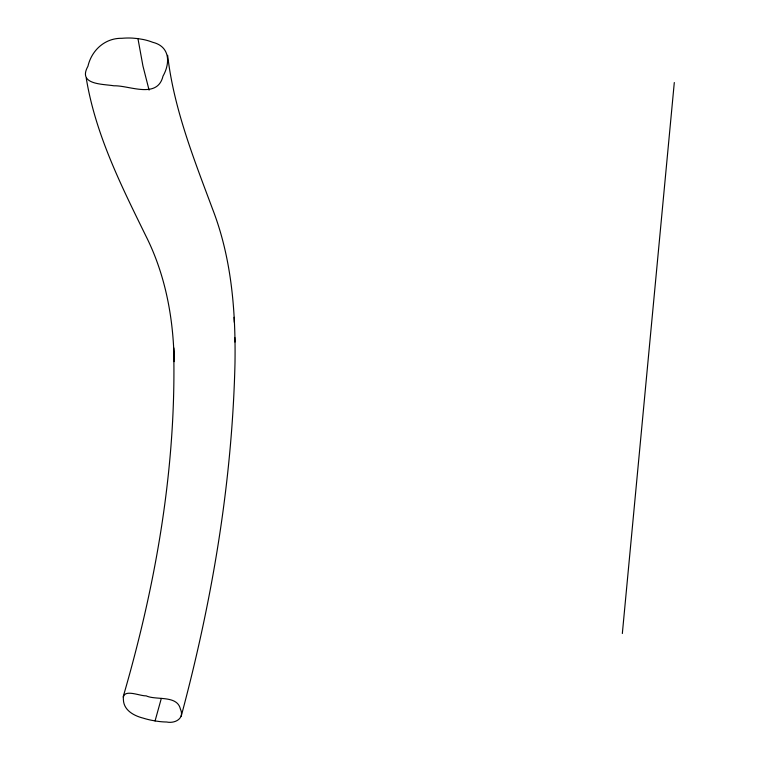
<?xml version="1.0" encoding="UTF-8"?>
<svg xmlns="http://www.w3.org/2000/svg" width="760" height="760" viewBox="0 0 760 760"><rect width="100%" height="100%" fill="white"/><g stroke="black" fill="none" stroke-linecap="round" stroke-linejoin="round"><path stroke-width="1.14" d="M622.336 633.526L674.3 82.536M181.203 716.195C212.107 601.008 232.189 482.41 234.992 363.033C235.78 310.954 231.543 257.916 212.534 208.962C193.895 158.954 173.821 108.718 167.637 55.29M155.068 720.926L159.106 721.496A38.009 16.634 14.6 0 0 166.62 722C175.066 723.795 184.908 718.409 180.386 709.014C177.166 694.801 155.838 700.482 146.148 695.846C139.821 696.236 121.875 687.61 123.395 699.646C123.68 710.334 134.026 715.815 143.193 718.133A38.009 16.634 14.6 0 0 150.993 720.157L155.068 720.926L160.455 701.537A373.673 85.395 -79.3 0 0 161.291 698.431M123.12 696.986C156.094 583.794 176.728 465.87 173.622 347.681L174.125 361.646C173.489 318.421 165.49 274.901 145.93 236.056C121.144 185.497 95.37 134.225 86.241 78.061M137.959 38.617L132.563 38.114A50.578 35.141 -6.9 0 0 121.913 38.304C104.965 37.962 91.599 50.283 87.941 66.272C77.396 84.93 102.819 83.904 113.962 85.804C129.295 85.263 157.377 99.446 163.001 76.133C170.373 63.146 170.097 46.474 152.741 42.303A50.578 35.15 -6.9 0 0 143.222 39.501L137.959 38.617L142.937 65.968L149.083 90.117M234.118 317.309L234.308 322.344M234.783 337.459L234.954 342.028"/></g></svg>
